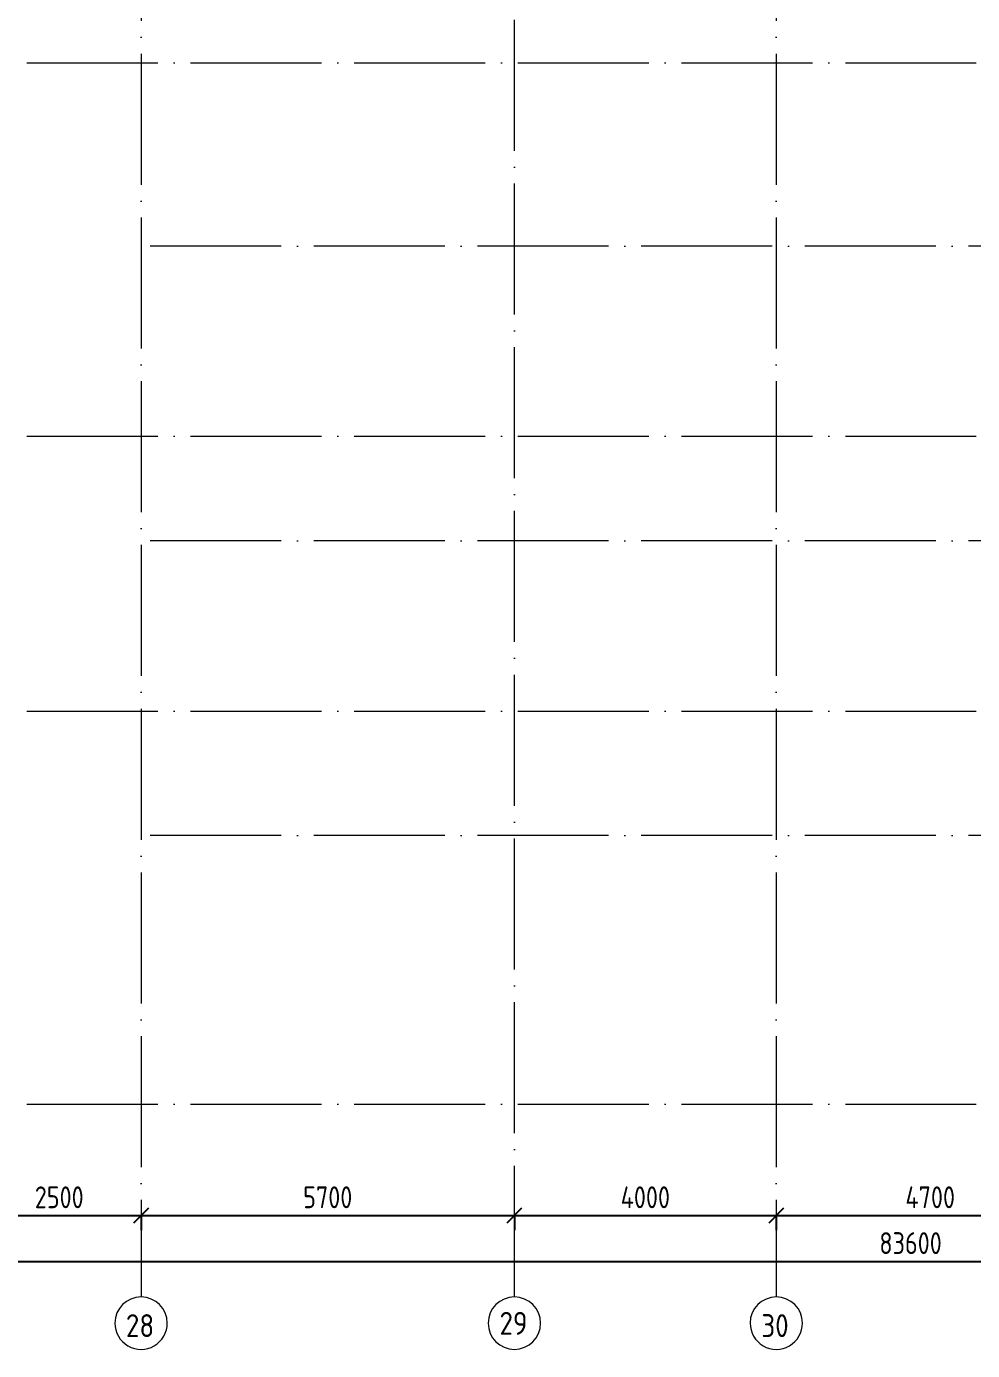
# Model space of a CAD drawing. Header units: millimetres. Extents: x -68946 to 690821, y -552984 to 293768.
# Drawn here: x 109738 to 124184, y -3737 to 16477 of the extents above; entities that cross this region are included whole.
import ezdxf

# ---------------------------------------------------------------- set-up
doc = ezdxf.new("R2010")
doc.units = ezdxf.units.MM
doc.linetypes.add('ADSK_Линия сетки', pattern=[2500, 2000, -250, 0, -250])
doc.layers.get('Defpoints').update_dxf_attribs({"color": 250})
for name, color, linetype, lineweight in [('A-____-____-DIMS', 250, 'Continuous', 9), ('S-GRID-____-IDEN', 250, 'Continuous', 9), ('S-GRID-____-OTLN', 250, 'Continuous', 9)]:
    doc.layers.add(name, color=color, linetype=linetype, lineweight=lineweight)
doc.styles.add('GOST Common', font='', dxfattribs={"width": 0.9, "height": 350})
doc.styles.get("Standard").update_dxf_attribs({"font": 'ГОСТ тип А.ttf'})
doc.styles.get('GOST Common').set_extended_font_data('GOST Common')
doc.dimstyles.new('А3', dxfattribs={"dimtxt": 333, "dimasz": 222, "dimexe": 222, "dimexo": 111, "dimgap": 111, "dimtad": 1, "dimtoh": 1, "dimdec": 0, "dimrnd": 0.0015, "dimzin": 0, "dimdsep": 46, "dimtxsty": 'Standard', "dimblk": 'OBLIQUE', "dimcen": 0, "dimclrd": 7, "dimclre": 7, "dimclrt": 7, "dimadec": 0, "dimazin": 0, "dimtfac": 1, "dimtdec": 0, "dimtofl": 0, "dimtmove": 0, "dimatfit": 3, "dimfxl": 1, "dimtolj": 1, "dimtzin": 0, "dimarcsym": 0})

# ---------------------------------------------------------------- blocks, each defined once
blk = doc.blocks.new('Ось сетки - Круг_Ø8 мм-39983606-АР1_Маркировочный план 1 этажа С2и3')
at = {"layer": 'S-GRID-____-IDEN'}
for start, end in [(360, 180), (180, 360)]:
    blk.add_arc((0, 0), 4, start, end, dxfattribs=at)
blk = doc.blocks.new('_Oblique')
at = {"color": 0, "linetype": 'ByBlock', "lineweight": -2}
blk.add_line((-0.5, -0.5), (0.5, 0.5), dxfattribs=at)
blk = doc.blocks.new('*D2529')
at = {"layer": 'A-____-____-DIMS', "color": 7, "lineweight": -2, "transparency": 16777216}
for p, q in [((108988, -1676), (111488, -1676)), ((108988, -1687), (108988, -1898)), ((111488, -1687), (111488, -1898))]:
    blk.add_line(p, q, dxfattribs=at)
at = {"layer": 'Defpoints', "color": 0, "lineweight": 30, "transparency": 16777216}
for p in [(108988, -1576), (111488, -1576), (111488, -1676)]:
    blk.add_point(p, dxfattribs=at)
at = {"layer": 'A-____-____-DIMS', "color": 7, "lineweight": -2, "transparency": 16777216, "xscale": 222, "yscale": 222, "zscale": 222, "rotation": 180}
blk.add_blockref('_Oblique', (108988, -1676), dxfattribs=at)
at = {"layer": 'A-____-____-DIMS', "color": 7, "lineweight": -2, "transparency": 16777216, "xscale": 222, "yscale": 222, "zscale": 222}
blk.add_blockref('_Oblique', (111488, -1676), dxfattribs=at)
at = {"layer": 'A-____-____-DIMS', "color": 7, "transparency": 16777216, "insert": (110238, -1398), "char_height": 333, "width": 2.48, "attachment_point": 5}
blk.add_mtext('\\A1;2500', dxfattribs=at)
blk = doc.blocks.new('*D2530')
at = {"layer": 'A-____-____-DIMS', "color": 7, "lineweight": -2, "transparency": 16777216}
for p, q in [((111488, -1676), (117188, -1676)), ((111488, -1687), (111488, -1898)), ((117188, -1687), (117188, -1898))]:
    blk.add_line(p, q, dxfattribs=at)
at = {"layer": 'Defpoints', "color": 0, "lineweight": 30, "transparency": 16777216}
for p in [(111488, -1576), (117188, -1576), (117188, -1676)]:
    blk.add_point(p, dxfattribs=at)
at = {"layer": 'A-____-____-DIMS', "color": 7, "lineweight": -2, "transparency": 16777216, "xscale": 222, "yscale": 222, "zscale": 222, "rotation": 180}
blk.add_blockref('_Oblique', (111488, -1676), dxfattribs=at)
at = {"layer": 'A-____-____-DIMS', "color": 7, "lineweight": -2, "transparency": 16777216, "xscale": 222, "yscale": 222, "zscale": 222}
blk.add_blockref('_Oblique', (117188, -1676), dxfattribs=at)
at = {"layer": 'A-____-____-DIMS', "color": 7, "transparency": 16777216, "insert": (114338, -1398), "char_height": 333, "width": 2.48, "attachment_point": 5}
blk.add_mtext('\\A1;5700', dxfattribs=at)
blk = doc.blocks.new('*D2531')
at = {"layer": 'A-____-____-DIMS', "color": 7, "lineweight": -2, "transparency": 16777216}
for p, q in [((117188, -1676), (121188, -1676)), ((117188, -1687), (117188, -1898)), ((121188, -1687), (121188, -1898))]:
    blk.add_line(p, q, dxfattribs=at)
at = {"layer": 'Defpoints', "color": 0, "lineweight": 30, "transparency": 16777216}
for p in [(117188, -1576), (121188, -1576), (121188, -1676)]:
    blk.add_point(p, dxfattribs=at)
at = {"layer": 'A-____-____-DIMS', "color": 7, "lineweight": -2, "transparency": 16777216, "xscale": 222, "yscale": 222, "zscale": 222, "rotation": 180}
blk.add_blockref('_Oblique', (117188, -1676), dxfattribs=at)
at = {"layer": 'A-____-____-DIMS', "color": 7, "lineweight": -2, "transparency": 16777216, "xscale": 222, "yscale": 222, "zscale": 222}
blk.add_blockref('_Oblique', (121188, -1676), dxfattribs=at)
at = {"layer": 'A-____-____-DIMS', "color": 7, "transparency": 16777216, "insert": (119188, -1398), "char_height": 333, "width": 2.57, "attachment_point": 5}
blk.add_mtext('\\A1;4000', dxfattribs=at)
blk = doc.blocks.new('*D2532')
at = {"layer": 'A-____-____-DIMS', "color": 7, "lineweight": -2, "transparency": 16777216}
for p, q in [((121188, -1676), (125888, -1676)), ((121188, -1687), (121188, -1898)), ((125888, -1761), (125888, -1898))]:
    blk.add_line(p, q, dxfattribs=at)
at = {"layer": 'Defpoints', "color": 0, "lineweight": 30, "transparency": 16777216}
for p in [(121188, -1576), (125888, -1650), (125888, -1676)]:
    blk.add_point(p, dxfattribs=at)
at = {"layer": 'A-____-____-DIMS', "color": 7, "lineweight": -2, "transparency": 16777216, "xscale": 222, "yscale": 222, "zscale": 222, "rotation": 180}
blk.add_blockref('_Oblique', (121188, -1676), dxfattribs=at)
at = {"layer": 'A-____-____-DIMS', "color": 7, "lineweight": -2, "transparency": 16777216, "xscale": 222, "yscale": 222, "zscale": 222}
blk.add_blockref('_Oblique', (125888, -1676), dxfattribs=at)
at = {"layer": 'A-____-____-DIMS', "color": 7, "transparency": 16777216, "insert": (123538, -1398), "char_height": 333, "width": 2.57, "attachment_point": 5}
blk.add_mtext('\\A1;4700', dxfattribs=at)
blk = doc.blocks.new('*D2546')
at = {"layer": 'A-____-____-DIMS', "color": 7, "lineweight": -2, "transparency": 16777216}
for p, q in [((81438, -2376), (165038, -2376)), ((81438, -2387), (81438, -2598)), ((165038, -2387), (165038, -2598))]:
    blk.add_line(p, q, dxfattribs=at)
at = {"layer": 'Defpoints', "color": 0, "lineweight": 30, "transparency": 16777216}
for p in [(81438, -2276), (165038, -2276), (165038, -2376)]:
    blk.add_point(p, dxfattribs=at)
at = {"layer": 'A-____-____-DIMS', "color": 7, "lineweight": -2, "transparency": 16777216, "xscale": 222, "yscale": 222, "zscale": 222, "rotation": 180}
blk.add_blockref('_Oblique', (81438, -2376), dxfattribs=at)
at = {"layer": 'A-____-____-DIMS', "color": 7, "lineweight": -2, "transparency": 16777216, "xscale": 222, "yscale": 222, "zscale": 222}
blk.add_blockref('_Oblique', (165038, -2376), dxfattribs=at)
at = {"layer": 'A-____-____-DIMS', "color": 7, "transparency": 16777216, "insert": (123238, -2098), "char_height": 333, "width": 3.1, "attachment_point": 5}
blk.add_mtext('\\A1;83600', dxfattribs=at)

msp = doc.modelspace()

# ---------------------------------------------------------------- linework, layer by layer
at = {"layer": 'S-GRID-____-OTLN', "color": 18, "linetype": 'ADSK_Линия сетки', "true_color": 0x000000}
for p, q in [((111487.9138, 61063.6538), (111487.9138, -2919.5356)), ((117187.9138, -2919.5356), (117187.9138, 61063.6538)), ((121187.9138, 61063.6538), (121187.9138, -2919.5356)), ((77240.3519, 15925), (168626.8279, 15925)), ((168626.8279, 13125), (111607.9138, 13125)), ((77240.3519, 10225), (168626.8279, 10225)), ((168626.8279, 8625), (111607.9138, 8625)), ((77240.3519, 6025), (168626.8279, 6025)), ((168626.8279, 4125), (111607.9138, 4125)), ((77240.3519, 25), (168626.8279, 25))]:
    msp.add_line(p, q, dxfattribs=at)

# ---------------------------------------------------------------- block references
at = {"layer": 'S-GRID-____-IDEN', "color": 18, "true_color": 0x000000, "xscale": 99.99999999999993, "yscale": 99.99999999999993, "zscale": 99.99999999999993, "rotation": 180}
for p in [(111487.9138, -3319.5356), (121187.9138, -3319.5356)]:
    msp.add_blockref('Ось сетки - Круг_Ø8 мм-39983606-АР1_Маркировочный план 1 этажа С2и3', p, dxfattribs=at)
at = {"layer": 'S-GRID-____-IDEN', "color": 18, "true_color": 0x000000, "xscale": 99.99999999999993, "yscale": 99.99999999999993, "zscale": 99.99999999999993}
msp.add_blockref('Ось сетки - Круг_Ø8 мм-39983606-АР1_Маркировочный план 1 этажа С2и3', (117187.9138, -3319.5356), dxfattribs=at)

# ---------------------------------------------------------------- texts
at = {"layer": 'S-GRID-____-IDEN', "color": 18, "true_color": 0x000000, "char_height": 350, "attachment_point": 1, "style": 'GOST Common'}
for s, insert, width in [('28', (111256.5445, -3182.2564), 548.35425), ('29', (116961.1832, -3147.0022), 548.35425), ('30', (120959.2445, -3182.2564), 541.139062)]:
    msp.add_mtext(s, dxfattribs=dict(at, insert=insert, width=width))

# ---------------------------------------------------------------- dimensions: what is measured, and where the dimension line sits
at = {"layer": 'A-____-____-DIMS', "color": 18, "true_color": 0x000000}
for base, p1, p2, picture, middle in [((111487.9138, -1675.6151), (108987.9138, -1575.6302), (111487.9138, -1575.6302), '*D2529', (110237.9138, -1398.1151)), ((117187.9138, -1675.6151), (111487.9138, -1575.6302), (117187.9138, -1575.6302), '*D2530', (114337.9138, -1398.1151)), ((121187.9138, -1675.6151), (117187.9138, -1575.6302), (121187.9138, -1575.6302), '*D2531', (119187.9138, -1398.1151)), ((125887.9138, -1675.6151), (121187.9138, -1575.6302), (125887.9138, -1649.5356), '*D2532', (123537.9138, -1398.1151)), ((165037.9138, -2375.6151), (81437.9138, -2275.6302), (165037.9138, -2275.6302), '*D2546', (123237.9138, -2098.1151))]:
    dim = msp.add_linear_dim(base=base, p1=p1, p2=p2, dimstyle='А3', dxfattribs=at)
    dim.commit()
    dim.dimension.update_dxf_attribs({"geometry": picture, "text_midpoint": middle})

doc.saveas('drawing.dxf')
